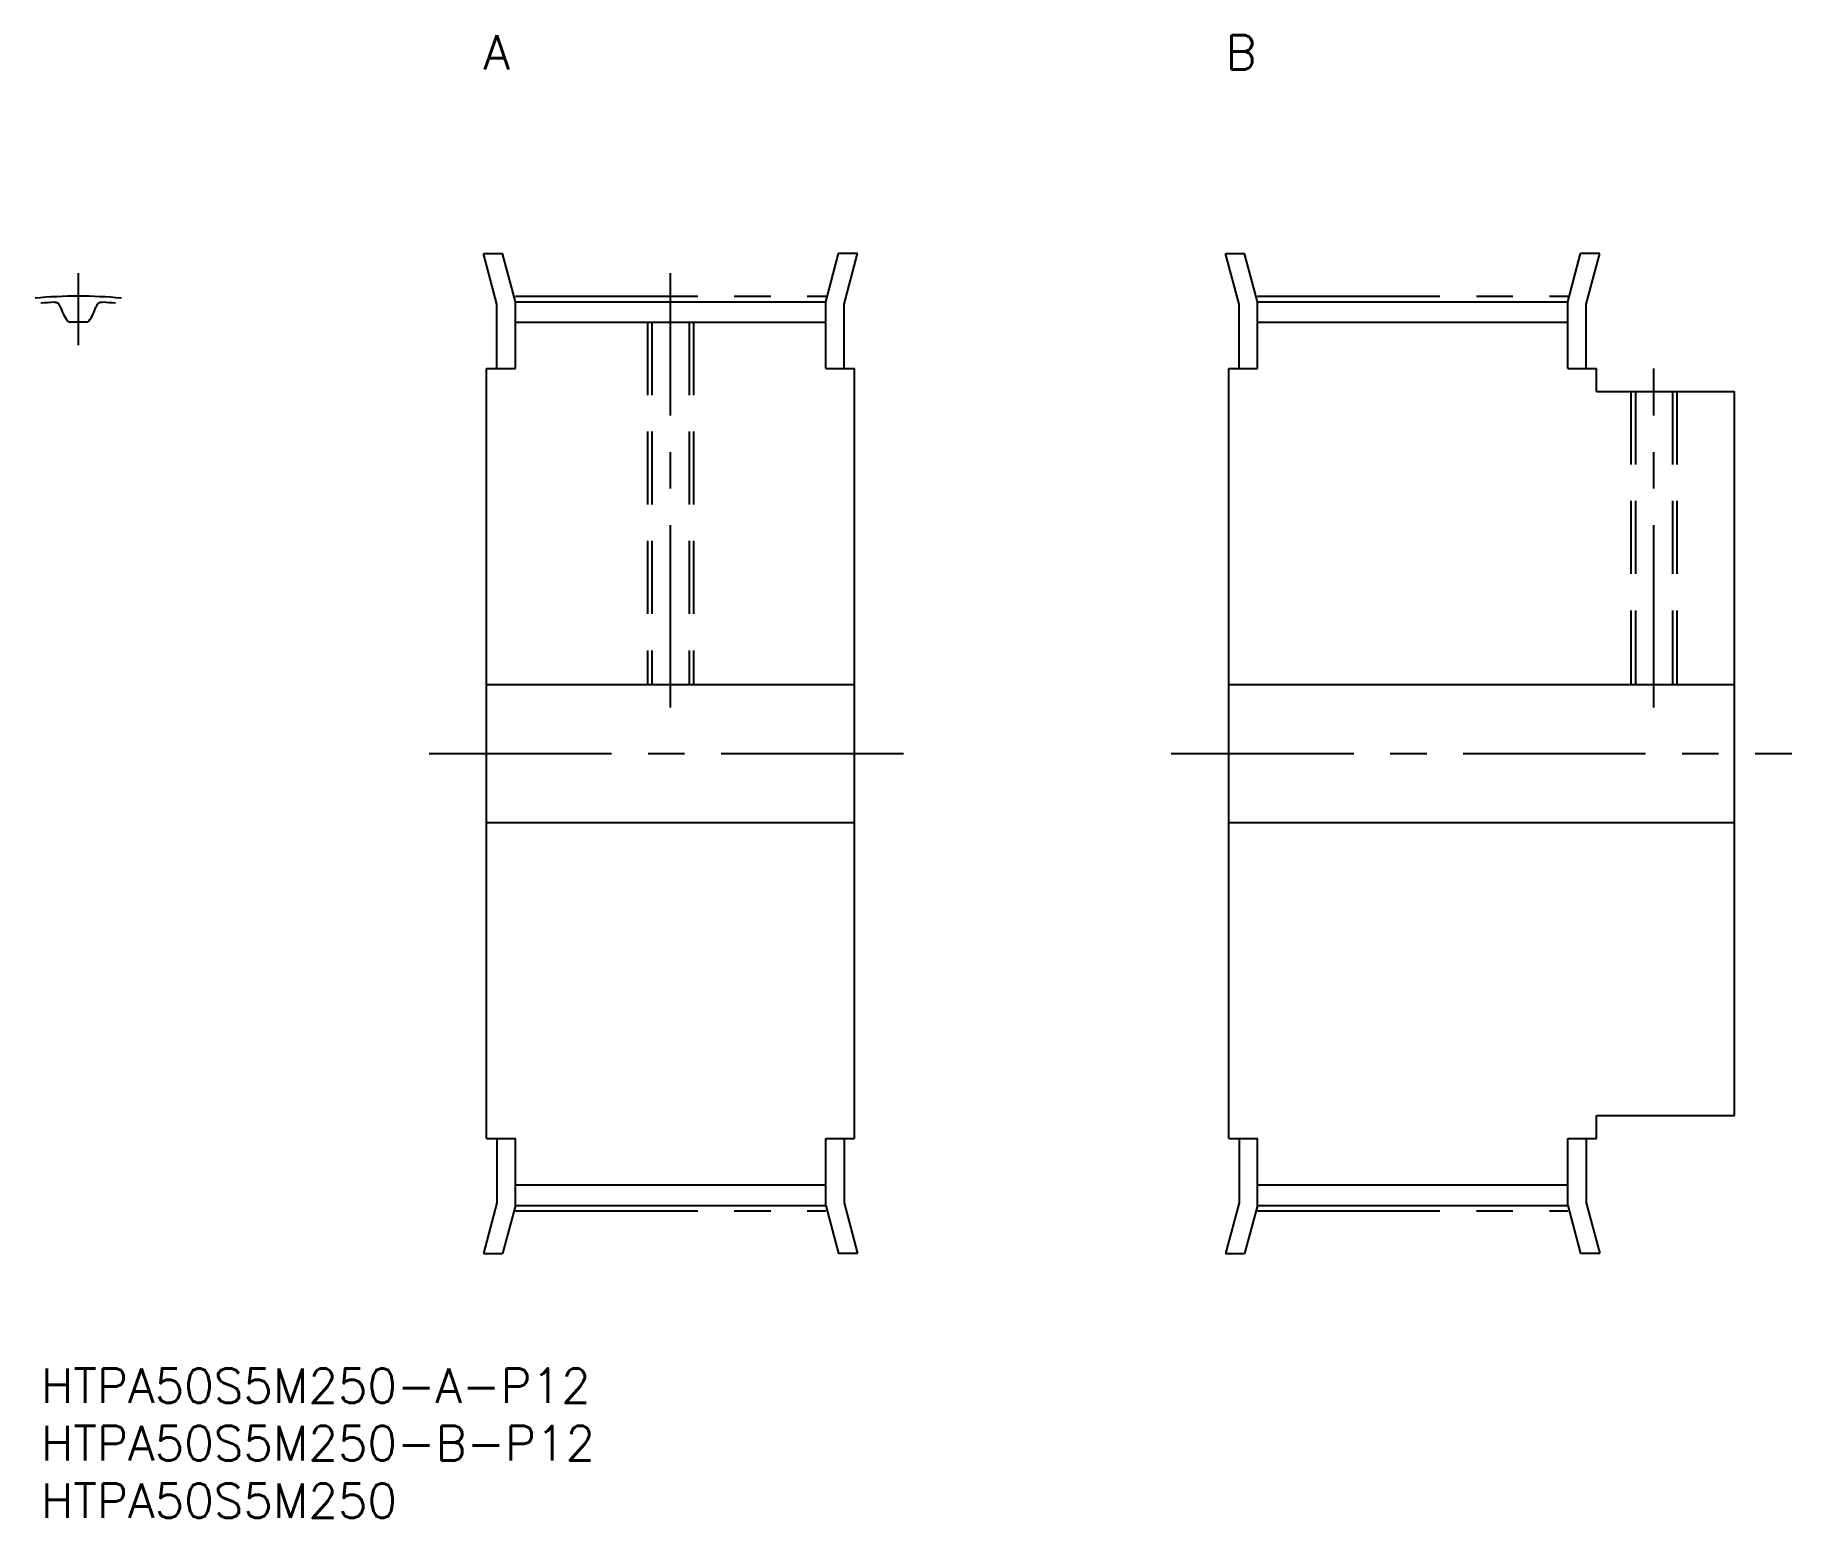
# Model space of a CAD drawing. Extents: x 0 to 152, y -13 to 116.
import ezdxf

# ---------------------------------------------------------------- set-up
doc = ezdxf.new("R2010")
doc.units = 0
doc.header["$LTSCALE"] = 0.5
doc.linetypes.add('CENTER', pattern=[50.8, 31.75, -6.35, 6.35, -6.35])
doc.linetypes.add('DASHED', pattern=[19.05, 12.7, -6.35])
for name, color, linetype in [('MSM_CENTER', 1, 'CENTER'), ('MSM_CONTINUOUS', 7, 'CONTINUOUS'), ('MSM_DASHED', 4, 'DASHED'), ('MSM_PART_NUMBER', 7, 'CONTINUOUS')]:
    doc.layers.add(name, color=color, linetype=linetype)
doc.styles.get("Standard").update_dxf_attribs({"font": 'txt.shx', "height": 3, "bigfont": 'bigfont.shx'})

# ---------------------------------------------------------------- blocks, each defined once
blk = doc.blocks.new('*U3')
at = {"layer": 'MSM_PART_NUMBER'}
blk.add_text('HTPA50S5M250-A-P12', height=3, dxfattribs=at).set_placement((0, -3))
blk = doc.blocks.new('*U4')
at = {"layer": 'MSM_PART_NUMBER'}
blk.add_text('HTPA50S5M250-B-P12', height=3, dxfattribs=at).set_placement((0, -8))
blk = doc.blocks.new('*U5')
at = {"layer": 'MSM_PART_NUMBER'}
blk.add_text('HTPA50S5M250', height=3, dxfattribs=at).set_placement((0, -13))
blk = doc.blocks.new('*U6')
at = {"layer": 'MSM_PART_NUMBER'}
blk.add_text('A', height=3, dxfattribs=at).set_placement((38.5, 113))
blk = doc.blocks.new('*U7')
at = {"layer": 'MSM_PART_NUMBER'}
blk.add_text('B', height=3, dxfattribs=at).set_placement((103.06, 113))

msp = doc.modelspace()

# ---------------------------------------------------------------- linework, layer by layer
at = {"layer": 'MSM_CENTER'}
for p, q in [((3.25, 95.29), (3.25, 89.04)), ((54.78, 57.5), (54.78, 95.29)), ((41.28, 93.29), (68.28, 93.29)), ((105.84, 93.29), (132.84, 93.29)), ((140.34, 57.5), (140.34, 87)), ((33.78, 53.5), (75.78, 53.5)), ((98.34, 53.5), (152.34, 53.5)), ((41.28, 13.71), (68.28, 13.71)), ((105.84, 13.71), (132.84, 13.71))]:
    msp.add_line(p, q, dxfattribs=at)
msp.add_arc((3.25, 53.5), 39.79, 84.5921, 95.4079, dxfattribs=at)
at = {"layer": 'MSM_CONTINUOUS'}
for p, q in [((39.68, 92.6), (38.5, 97)), ((38.5, 97), (40.16, 97)), ((41.28, 92.81), (40.16, 97)), ((68.28, 92.81), (69.4, 97)), ((71.06, 97), (69.4, 97)), ((69.88, 92.6), (71.06, 97)), ((104.24, 92.6), (103.06, 97)), ((103.06, 97), (104.71, 97)), ((105.84, 92.81), (104.71, 97)), ((132.84, 92.81), (133.96, 97)), ((135.62, 97), (133.96, 97)), ((134.44, 92.6), (135.62, 97)), ((39.68, 87), (39.68, 92.6)), ((41.28, 92.81), (68.28, 92.81)), ((41.28, 87), (41.28, 92.81)), ((68.28, 87), (68.28, 92.81)), ((69.88, 87), (69.88, 92.6)), ((104.24, 87), (104.24, 92.6)), ((105.84, 92.81), (132.84, 92.81)), ((105.84, 87), (105.84, 92.81)), ((132.84, 87), (132.84, 92.81)), ((134.44, 87), (134.44, 92.6)), ((41.28, 91.04), (68.28, 91.04)), ((105.84, 91.04), (132.84, 91.04)), ((38.78, 20), (38.78, 87)), ((38.78, 87), (41.28, 87)), ((68.28, 87), (70.78, 87)), ((70.78, 20), (70.78, 87)), ((103.34, 20), (103.34, 87)), ((103.34, 87), (105.84, 87)), ((132.84, 87), (135.34, 87)), ((135.34, 85), (135.34, 87)), ((135.34, 85), (147.34, 85)), ((147.34, 22), (147.34, 85)), ((38.78, 59.5), (70.78, 59.5)), ((103.34, 59.5), (147.34, 59.5)), ((38.78, 47.5), (70.78, 47.5)), ((103.34, 47.5), (147.34, 47.5)), ((135.34, 22), (147.34, 22)), ((135.34, 20), (135.34, 22)), ((38.78, 20), (41.28, 20)), ((39.68, 20), (39.68, 14.4)), ((41.28, 14.19), (41.28, 20)), ((68.28, 20), (70.78, 20)), ((68.28, 14.19), (68.28, 20)), ((69.88, 20), (69.88, 14.4)), ((103.34, 20), (105.84, 20)), ((104.24, 20), (104.24, 14.4)), ((105.84, 14.19), (105.84, 20)), ((132.84, 20), (135.34, 20)), ((132.84, 14.19), (132.84, 20)), ((134.44, 20), (134.44, 14.4)), ((41.28, 15.96), (68.28, 15.96)), ((105.84, 15.96), (132.84, 15.96)), ((39.68, 14.4), (38.5, 10)), ((41.28, 14.19), (40.16, 10)), ((41.28, 14.19), (68.28, 14.19)), ((68.28, 14.19), (69.4, 10)), ((69.88, 14.4), (71.06, 10)), ((104.24, 14.4), (103.06, 10)), ((105.84, 14.19), (104.71, 10)), ((105.84, 14.19), (132.84, 14.19)), ((132.84, 14.19), (133.96, 10)), ((134.44, 14.4), (135.62, 10)), ((38.5, 10), (40.16, 10)), ((71.06, 10), (69.4, 10)), ((103.06, 10), (104.71, 10)), ((135.62, 10), (133.96, 10))]:
    msp.add_line(p, q, dxfattribs=at)
for centre, radius, start, end in [((3.25, 53.5), 39.31, 93.0623, 94.7424), ((1.18, 92.2), 0.55, 14.9436, 93.0623), ((4.88, 93.19), 3.27, 194.9436, 219.1027), ((1.62, 93.19), 3.27, 320.8973, 345.0564), ((5.32, 92.2), 0.55, 86.9377, 165.0564), ((3.25, 53.5), 39.31, 85.2576, 86.9377), ((2.53, 91.28), 0.25, 219.1027, 271.0954), ((3.25, 53.5), 37.54, 88.9046, 91.0954), ((3.97, 91.28), 0.25, 268.9046, 320.8973)]:
    msp.add_arc(centre, radius, start, end, dxfattribs=at)
at = {"layer": 'MSM_DASHED'}
for p, q in [((52.78, 91.04), (52.78, 59.5)), ((53.16, 91.04), (53.16, 59.5)), ((56.4, 91.04), (56.4, 59.5)), ((56.78, 91.04), (56.78, 59.5)), ((138.34, 85), (138.34, 59.5)), ((138.72, 85), (138.72, 59.5)), ((141.96, 85), (141.96, 59.5)), ((142.34, 85), (142.34, 59.5))]:
    msp.add_line(p, q, dxfattribs=at)

# ---------------------------------------------------------------- block references
at = {"layer": 'MSM_CONTINUOUS'}
for name in ['*U6', '*U7', '*U3', '*U4', '*U5']:
    msp.add_blockref(name, (0, 0), dxfattribs=at)

doc.saveas('drawing.dxf')
